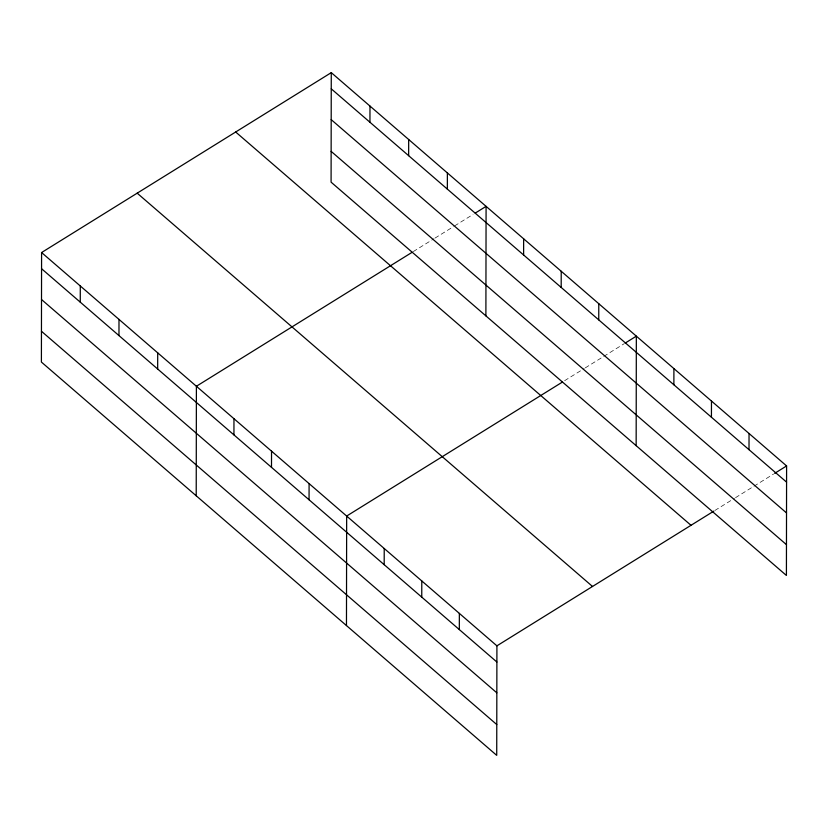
<?xml version="1.0" encoding="UTF-8"?>
<svg xmlns="http://www.w3.org/2000/svg" width="828" height="828" viewBox="0 0 828 828"><rect width="100%" height="100%" fill="white"/><g stroke="black" fill="none" stroke-linecap="round" stroke-linejoin="round"><path stroke-width="0.62" stroke-dasharray="4.14 3.1" d="M413.307 251.557L433.944 238.743M435.031 238.071L453.496 226.603M454.582 225.92L473.047 214.452M564.644 380.673L584.195 368.532M585.282 367.86L602.67 357.065M603.757 356.392L624.395 343.568M714.906 510.462L734.457 498.321M735.543 497.649L773.569 474.03"/><path stroke-width="1.24" d="M41.586 252.54L41.4 362.064L496.728 755.364L496.914 645.84L41.586 252.54L331.272 72.636L786.6 465.936L786.414 575.46L331.086 182.16L331.272 72.636M80.264 302.158L80.295 285.971M118.973 335.588L118.994 319.401M157.672 369.019L157.703 352.831M196.215 495.786L196.402 386.262L412.22 252.24M233.941 434.897L233.962 418.709M271.501 467.344L271.532 451.156M309.061 499.791L309.092 483.604M346.466 625.575L346.663 516.051L562.471 382.029M369.95 122.254L369.981 106.067M384.192 564.686L384.223 548.498M408.649 155.685L408.68 139.497M421.762 597.133L421.783 580.945M447.358 189.115L447.379 172.928M459.323 629.58L459.354 613.393M485.891 315.882L486.088 206.358L475.22 213.106M523.617 254.993L523.648 238.806M561.187 287.44L561.218 271.253M598.747 319.887L598.779 303.7M636.152 445.671L636.339 336.147L625.482 342.895M673.878 384.782L673.909 368.595M711.438 417.229L711.469 401.042M749.009 449.676L749.04 433.489M496.914 645.84L713.819 511.135M774.646 473.357L786.6 465.936M331.252 88.824L786.569 482.124M331.19 119.625L786.517 512.925M331.138 151.358L786.465 544.658M235.68 132.004L691.007 525.304M137.189 193.172L592.517 586.472M41.566 268.727L496.883 662.027M41.514 299.529L496.831 692.829M41.452 331.262L496.779 724.562"/></g></svg>
